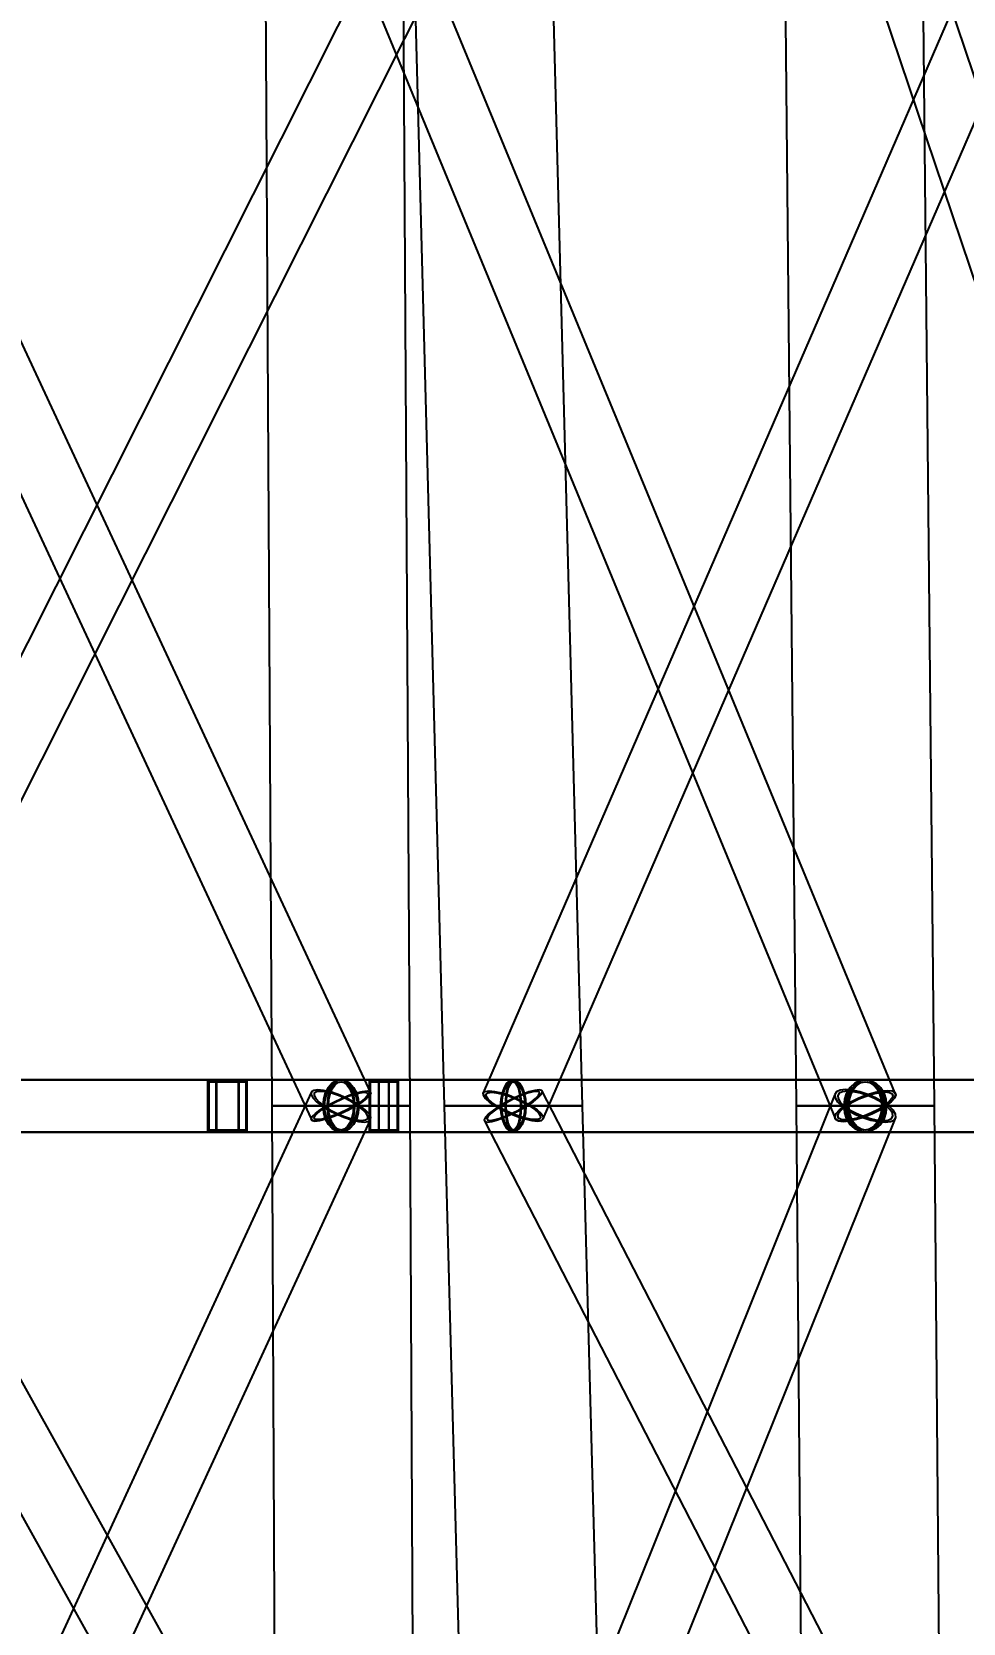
# Model space of a CAD drawing. Header units: millimetres. Extents: x -123812 to 252100, y -3000 to 639000.
# Drawn here: x 7146 to 14372, y 185986 to 198335 of the extents above; entities that cross this region are included whole.
import ezdxf

# ---------------------------------------------------------------- set-up
doc = ezdxf.new("R2010")
doc.units = ezdxf.units.MM
doc.layers.add('D-STR-DIM', color=7, linetype='Continuous', lineweight=13)
doc.layers.add('D-STR-STRC', color=7, linetype='Continuous', lineweight=25)
doc.styles.add('OpenSansCondensed-Light', font='OpenSansCondensed-Light.ttf')
doc.styles.add('TOWER_UNICODE', font='Arial Unicode.ttf')
doc.dimstyles.new('EZDXF', dxfattribs={"dimtxt": 0.25, "dimasz": 0.175, "dimexe": 0.375, "dimexo": 0.125, "dimgap": 0.1, "dimtad": 1, "dimlfac": 100, "dimzin": 12, "dimdsep": 46, "dimtxsty": 'OpenSansCondensed-Light', "dimblk": 'ARCHTICK', "dimcen": 2.5, "dimazin": 3, "dimtfac": 0.5, "dimtmove": 2, "dimatfit": 3})

# ---------------------------------------------------------------- blocks, each defined once
blk = doc.blocks.new('_ARCHTICK')
at = {"color": 0, "linetype": 'BYBLOCK', "const_width": 0.15}
blk.add_lwpolyline([(-0.5, -0.5), (0.5, 0.5)], dxfattribs=at)

msp = doc.modelspace()

# ---------------------------------------------------------------- linework, layer by layer
at = {"layer": 'D-STR-STRC'}
for points in [[(4659.2, 199898.6), (9313.3, 189898.6), (9320.4, 189886.9), (9342.7, 189882.9), (9378.8, 189886.9), (9426.2, 189898.6), (9481.7, 189917.2), (9541.5, 189941.4), (9601.5, 189969.7), (9657.6, 190000), (9706, 190030.3), (9743.4, 190058.6), (9767.2, 190082.8), (9775.9, 190101.4), (5121.8, 200101.4)], [(5811.1, 189884), (10843.3, 199884), (10843.5, 199896), (10828.4, 199915.1), (10798.9, 199940), (10757.1, 199968.9), (10705.7, 200000), (10648.4, 200031.1), (10589, 200060), (10531.5, 200084.9), (10479.9, 200104), (10437.7, 200116), (10407.8, 200120.1), (10392.1, 200116), (5359.9, 190116)], [(9256, 199896), (13382.5, 189896), (13404.5, 189884), (13440.6, 189879.9), (13488.5, 189884), (13544.8, 189896), (13605.8, 189915.1), (13667.3, 189940), (13725, 189968.9), (13775.1, 190000), (13814.1, 190031.1), (13839.4, 190060), (13849.3, 190084.9), (13843, 190104), (9716.5, 200104)], [(14977, 200101.4), (10648.6, 190101.4), (10649.3, 190082.8), (10665.9, 190058.6), (10697.1, 190030.3), (10740.9, 190000), (10794.3, 189969.7), (10853.6, 189941.4), (10914.9, 189917.2), (10973.8, 189898.6), (11026.4, 189886.9), (11069.2, 189882.9), (11099.2, 189886.9), (11114.3, 189898.6), (15442.7, 199898.6)], [(13274.2, 199913.4), (16651.6, 189913.4), (16671.5, 189893.9), (16706.2, 189881.6), (16753.5, 189877.5), (16810.1, 189881.6), (16872.1, 189893.9), (16935.3, 189913.4), (16995.5, 189938.7), (17048.4, 189968.3), (17090.6, 190000), (17119, 190031.7), (17131.9, 190061.3), (17128.3, 190086.6), (13750.9, 200086.6)], [(4917.1, 189796.8), (9544.6, 189796.8), (9571.8, 189803.7), (9597.2, 189824), (9618.9, 189856.3), (9635.6, 189898.4), (9646.1, 189947.4), (9649.7, 190000), (9646.1, 190052.6), (9635.6, 190101.6), (9618.9, 190143.7), (9597.2, 190176), (9571.8, 190196.3), (9544.6, 190203.2), (4917.1, 190203.2)], [(5585.5, 189796.8), (10881.5, 189796.8), (10897, 189803.7), (10911.5, 189824), (10924, 189856.3), (10933.5, 189898.4), (10939.5, 189947.4), (10941.6, 190000), (10939.5, 190052.6), (10933.5, 190101.6), (10924, 190143.7), (10911.5, 190176), (10897, 190196.3), (10881.5, 190203.2), (5585.5, 190203.2)], [(15618.1, 190203.2), (10881.5, 190203.2), (10856.1, 190196.3), (10832.5, 190176), (10812.2, 190143.7), (10796.6, 190101.6), (10786.8, 190052.6), (10783.4, 190000), (10786.8, 189947.4), (10796.6, 189898.4), (10812.2, 189856.3), (10832.5, 189824), (10856.1, 189803.7), (10881.5, 189796.8), (15618.1, 189796.8)], [(16889.9, 190203.2), (13612.8, 190203.2), (13570.1, 190196.3), (13530.3, 190176), (13496.1, 190143.7), (13469.9, 190101.6), (13453.4, 190052.6), (13447.8, 190000), (13453.4, 189947.4), (13469.9, 189898.4), (13496.1, 189856.3), (13530.3, 189824), (13570.1, 189803.7), (13612.8, 189796.8), (16889.9, 189796.8)], [(5167.1, 179891.6), (9774.2, 189891.6), (9776.2, 189911.5), (9762.4, 189937.4), (9733.8, 189967.6), (9692.3, 190000), (9640.7, 190032.4), (9582.6, 190062.6), (9521.9, 190088.5), (9462.7, 190108.4), (9409.2, 190120.9), (9364.8, 190125.2), (9332.7, 190120.9), (9315, 190108.4), (4707.9, 180108.4)], [(11373.4, 180122.2), (5807.9, 190122.2), (5798.8, 190126.6), (5775.2, 190122.2), (5738.6, 190109.6), (5691.6, 190089.5), (5637.4, 190063.3), (5579.7, 190032.8), (5522.3, 190000), (5469.2, 189967.2), (5424.1, 189936.7), (5390, 189910.5), (5369.2, 189890.4), (5363.1, 189877.8), (10928.7, 179877.8)], [(9828.9, 179910.5), (13850.1, 189910.5), (13847, 189936.7), (13827.9, 189967.2), (13794.2, 190000), (13748.2, 190032.8), (13692.9, 190063.3), (13632.1, 190089.5), (13570, 190109.6), (13510.9, 190122.2), (13458.7, 190126.6), (13417, 190122.2), (13388.6, 190109.6), (13375.5, 190089.5), (9354.4, 180089.5)], [(16259.1, 180120.9), (11103, 190120.9), (11082.7, 190125.2), (11048.6, 190120.9), (11003.2, 190108.4), (10949.5, 190088.5), (10891.1, 190062.6), (10832.1, 190032.4), (10776.4, 190000), (10727.9, 189967.6), (10689.9, 189937.4), (10664.9, 189911.5), (10654.7, 189891.6), (10659.9, 189879.1), (15816, 179879.1)]]:
    msp.add_lwpolyline(points, dxfattribs=at)
for points in [[(8950.3, 200000), (9007.7, 190000), (10081.4, 190000), (10022.1, 200000)], [(10081.8, 200000), (10344.6, 190000), (11418.3, 190000), (11153.6, 200000)], [(12976.7, 200000), (13075.9, 190000), (14149.6, 190000), (14048.5, 200000)], [(-88.9, 189800), (8752.4, 189800), (8752.4, 190200), (-88.9, 190200)], [(-38, 189800), (9915, 189800), (9915, 190200), (-38, 190200)], [(8512.5, 189800), (15407, 189800), (15407, 190200), (8512.5, 190200)], [(8512.5, 190200), (8814.6, 190200), (8814.6, 189800), (8512.5, 189800)], [(8521.6, 190188), (8805.6, 190188), (8805.6, 189812), (8521.6, 189812)], [(8574.7, 190200), (8752.4, 190200), (8752.4, 189800), (8574.7, 189800)], [(8580, 190188), (8747.1, 190188), (8747.1, 189812), (8580, 189812)], [(9406.5, 190000), (9411.2, 189947.4), (9425, 189898.4), (9447, 189856.3), (9475.6, 189824), (9508.9, 189803.7), (9544.6, 189796.8), (13612.8, 189796.8), (13648.5, 189803.7), (13681.8, 189824), (13710.4, 189856.3), (13732.3, 189898.4), (13746.1, 189947.4), (13750.8, 190000), (13746.1, 190052.6), (13732.3, 190101.6), (13710.4, 190143.7), (13681.8, 190176), (13648.5, 190196.3), (13612.8, 190203.2), (9544.6, 190203.2), (9508.9, 190196.3), (9475.6, 190176), (9447, 190143.7), (9425, 190101.6), (9411.2, 190052.6)], [(9682.6, 190000), (9677.9, 189947.4), (9664.1, 189898.4), (9642.2, 189856.3), (9613.6, 189824), (9580.3, 189803.7), (9544.6, 189796.8), (9508.9, 189803.7), (9475.6, 189824), (9447, 189856.3), (9425, 189898.4), (9411.2, 189947.4), (9406.5, 190000), (9411.2, 190052.6), (9425, 190101.6), (9447, 190143.7), (9475.6, 190176), (9508.9, 190196.3), (9544.6, 190203.2), (9580.3, 190196.3), (9613.6, 190176), (9642.2, 190143.7), (9664.1, 190101.6), (9677.9, 190052.6)], [(9671.8, 190000), (9667.4, 189951.5), (9654.7, 189906.4), (9634.5, 189867.6), (9608.2, 189837.9), (9577.5, 189819.2), (9544.6, 189812.8), (9511.7, 189819.2), (9481, 189837.9), (9454.7, 189867.6), (9434.5, 189906.4), (9421.7, 189951.5), (9417.4, 190000), (9421.7, 190048.5), (9434.5, 190093.6), (9454.7, 190132.4), (9481, 190162.1), (9511.7, 190180.8), (9544.6, 190187.2), (9577.5, 190180.8), (9608.2, 190162.1), (9634.5, 190132.4), (9654.7, 190093.6), (9667.4, 190048.5)], [(9649.7, 190000), (9646.1, 189947.4), (9635.6, 189898.4), (9618.9, 189856.3), (9597.2, 189824), (9571.8, 189803.7), (9544.6, 189796.8), (9517.4, 189803.7), (9492, 189824), (9470.3, 189856.3), (9453.5, 189898.4), (9443, 189947.4), (9439.5, 190000), (9443, 190052.6), (9453.5, 190101.6), (9470.3, 190143.7), (9492, 190176), (9517.4, 190196.3), (9544.6, 190203.2), (9571.8, 190196.3), (9597.2, 190176), (9618.9, 190143.7), (9635.6, 190101.6), (9646.1, 190052.6)], [(9641.4, 190000), (9638.1, 189951.5), (9628.5, 189906.4), (9613.1, 189867.6), (9593, 189837.9), (9569.7, 189819.2), (9544.6, 189812.8), (9519.5, 189819.2), (9496.2, 189837.9), (9476.1, 189867.6), (9460.7, 189906.4), (9451, 189951.5), (9447.7, 190000), (9451, 190048.5), (9460.7, 190093.6), (9476.1, 190132.4), (9496.2, 190162.1), (9519.5, 190180.8), (9544.6, 190187.2), (9569.7, 190180.8), (9593, 190162.1), (9613.1, 190132.4), (9628.5, 190093.6), (9638.1, 190048.5)], [(9766.3, 189800), (18040.4, 189800), (18040.4, 190200), (9766.3, 190200)], [(9766.3, 190200), (9987.8, 190200), (9987.8, 189800), (9766.3, 189800)], [(9773, 190188), (9981.1, 190188), (9981.1, 189812), (9773, 189812)], [(9839.1, 190200), (9915, 190200), (9915, 189800), (9839.1, 189800)], [(9841.4, 190188), (9912.7, 190188), (9912.7, 189812), (9841.4, 189812)], [(10979.5, 190000), (10976.2, 189947.4), (10966.4, 189898.4), (10950.8, 189856.3), (10930.5, 189824), (10906.8, 189803.7), (10881.5, 189796.8), (10856.1, 189803.7), (10832.5, 189824), (10812.2, 189856.3), (10796.6, 189898.4), (10786.8, 189947.4), (10783.4, 190000), (10786.8, 190052.6), (10796.6, 190101.6), (10812.2, 190143.7), (10832.5, 190176), (10856.1, 190196.3), (10881.5, 190203.2), (10906.8, 190196.3), (10930.5, 190176), (10950.8, 190143.7), (10966.4, 190101.6), (10976.2, 190052.6)], [(10971.8, 190000), (10968.7, 189951.5), (10959.7, 189906.4), (10945.3, 189867.6), (10926.6, 189837.9), (10904.9, 189819.2), (10881.5, 189812.8), (10858.1, 189819.2), (10836.3, 189837.9), (10817.6, 189867.6), (10803.3, 189906.4), (10794.2, 189951.5), (10791.2, 190000), (10794.2, 190048.5), (10803.3, 190093.6), (10817.6, 190132.4), (10836.3, 190162.1), (10858.1, 190180.8), (10881.5, 190187.2), (10904.9, 190180.8), (10926.6, 190162.1), (10945.3, 190132.4), (10959.7, 190093.6), (10968.7, 190048.5)], [(10941.6, 190000), (10939.5, 189947.4), (10933.5, 189898.4), (10924, 189856.3), (10911.5, 189824), (10897, 189803.7), (10881.5, 189796.8), (10865.9, 189803.7), (10851.4, 189824), (10839, 189856.3), (10829.4, 189898.4), (10823.4, 189947.4), (10821.4, 190000), (10823.4, 190052.6), (10829.4, 190101.6), (10839, 190143.7), (10851.4, 190176), (10865.9, 190196.3), (10881.5, 190203.2), (10897, 190196.3), (10911.5, 190176), (10924, 190143.7), (10933.5, 190101.6), (10939.5, 190052.6)], [(10936.9, 190000), (10935, 189951.5), (10929.4, 189906.4), (10920.6, 189867.6), (10909.2, 189837.9), (10895.8, 189819.2), (10881.5, 189812.8), (10867.1, 189819.2), (10853.8, 189837.9), (10842.3, 189867.6), (10833.5, 189906.4), (10828, 189951.5), (10826.1, 190000), (10828, 190048.5), (10833.5, 190093.6), (10842.3, 190132.4), (10853.8, 190162.1), (10867.1, 190180.8), (10881.5, 190187.2), (10895.8, 190180.8), (10909.2, 190162.1), (10920.6, 190132.4), (10929.4, 190093.6), (10935, 190048.5)], [(13777.8, 190000), (13772.1, 189947.4), (13755.7, 189898.4), (13729.4, 189856.3), (13695.3, 189824), (13655.5, 189803.7), (13612.8, 189796.8), (13570.1, 189803.7), (13530.3, 189824), (13496.1, 189856.3), (13469.9, 189898.4), (13453.4, 189947.4), (13447.8, 190000), (13453.4, 190052.6), (13469.9, 190101.6), (13496.1, 190143.7), (13530.3, 190176), (13570.1, 190196.3), (13612.8, 190203.2), (13655.5, 190196.3), (13695.3, 190176), (13729.4, 190143.7), (13755.7, 190101.6), (13772.1, 190052.6)], [(13764.8, 190000), (13759.6, 189951.5), (13744.4, 189906.4), (13720.2, 189867.6), (13688.8, 189837.9), (13652.1, 189819.2), (13612.8, 189812.8), (13573.4, 189819.2), (13536.8, 189837.9), (13505.3, 189867.6), (13481.2, 189906.4), (13466, 189951.5), (13460.8, 190000), (13466, 190048.5), (13481.2, 190093.6), (13505.3, 190132.4), (13536.8, 190162.1), (13573.4, 190180.8), (13612.8, 190187.2), (13652.1, 190180.8), (13688.8, 190162.1), (13720.2, 190132.4), (13744.4, 190093.6), (13759.6, 190048.5)], [(13750.8, 190000), (13746.1, 189947.4), (13732.3, 189898.4), (13710.4, 189856.3), (13681.8, 189824), (13648.5, 189803.7), (13612.8, 189796.8), (13577, 189803.7), (13543.8, 189824), (13515.2, 189856.3), (13493.2, 189898.4), (13479.4, 189947.4), (13474.7, 190000), (13479.4, 190052.6), (13493.2, 190101.6), (13515.2, 190143.7), (13543.8, 190176), (13577, 190196.3), (13612.8, 190203.2), (13648.5, 190196.3), (13681.8, 190176), (13710.4, 190143.7), (13732.3, 190101.6), (13746.1, 190052.6)], [(13740, 190000), (13735.6, 189951.5), (13722.9, 189906.4), (13702.7, 189867.6), (13676.4, 189837.9), (13645.7, 189819.2), (13612.8, 189812.8), (13579.9, 189819.2), (13549.2, 189837.9), (13522.8, 189867.6), (13502.6, 189906.4), (13489.9, 189951.5), (13485.6, 190000), (13489.9, 190048.5), (13502.6, 190093.6), (13522.8, 190132.4), (13549.2, 190162.1), (13579.9, 190180.8), (13612.8, 190187.2), (13645.7, 190180.8), (13676.4, 190162.1), (13702.7, 190132.4), (13722.9, 190093.6), (13735.6, 190048.5)], [(9396.9, 190000), (9448.4, 189967.6), (9506.6, 189937.4), (9567.3, 189911.5), (9626.4, 189891.6), (9680, 189879.1), (9724.4, 189874.8), (9756.5, 189879.1), (9774.2, 189891.6), (9776.2, 189911.5), (9762.4, 189937.4), (9733.8, 189967.6), (9692.3, 190000), (9640.7, 190032.4), (9582.6, 190062.6), (9521.9, 190088.5), (9462.7, 190108.4), (9409.2, 190120.9), (9364.8, 190125.2), (9332.7, 190120.9), (9315, 190108.4), (9313, 190088.5), (9326.8, 190062.6), (9355.4, 190032.4)], [(9657.6, 190000), (9601.5, 189969.7), (9541.5, 189941.4), (9481.7, 189917.2), (9426.2, 189898.6), (9378.8, 189886.9), (9342.7, 189882.9), (9320.4, 189886.9), (9313.3, 189898.6), (9322, 189917.2), (9345.8, 189941.4), (9383.2, 189969.7), (9431.6, 190000), (9487.7, 190030.3), (9547.7, 190058.6), (9607.5, 190082.8), (9662.9, 190101.4), (9710.3, 190113.1), (9746.5, 190117.1), (9768.8, 190113.1), (9775.9, 190101.4), (9767.2, 190082.8), (9743.4, 190058.6), (9706, 190030.3)], [(9411.4, 190000), (9457.9, 189970.8), (9510.3, 189943.6), (9565, 189920.2), (9618.4, 189902.3), (9666.7, 189891), (9706.7, 189887.1), (9735.6, 189891), (9751.6, 189902.3), (9753.4, 189920.2), (9741, 189943.6), (9715.2, 189970.8), (9677.8, 190000), (9631.3, 190029.2), (9578.9, 190056.4), (9524.1, 190079.8), (9470.8, 190097.7), (9422.5, 190109), (9382.5, 190112.9), (9353.5, 190109), (9337.6, 190097.7), (9335.8, 190079.8), (9348.2, 190056.4), (9374, 190029.2)], [(9646.4, 190000), (9595.9, 189972.7), (9541.8, 189947.2), (9487.9, 189925.3), (9437.9, 189908.6), (9395.1, 189898), (9362.6, 189894.4), (9342.4, 189898), (9336.1, 189908.6), (9343.9, 189925.3), (9365.4, 189947.2), (9399.1, 189972.7), (9442.7, 190000), (9493.3, 190027.3), (9547.4, 190052.8), (9601.3, 190074.7), (9651.3, 190091.4), (9694, 190102), (9726.6, 190105.6), (9746.8, 190102), (9753.1, 190091.4), (9745.3, 190074.7), (9723.8, 190052.8), (9690.1, 190027.3)], [(11022, 190000), (11065.8, 189969.7), (11097.1, 189941.4), (11113.6, 189917.2), (11114.3, 189898.6), (11099.2, 189886.9), (11069.2, 189882.9), (11026.4, 189886.9), (10973.8, 189898.6), (10914.9, 189917.2), (10853.6, 189941.4), (10794.3, 189969.7), (10740.9, 190000), (10697.1, 190030.3), (10665.9, 190058.6), (10649.3, 190082.8), (10648.6, 190101.4), (10663.8, 190113.1), (10693.7, 190117.1), (10736.5, 190113.1), (10789.2, 190101.4), (10848.1, 190082.8), (10909.3, 190058.6), (10968.6, 190030.3)], [(10776.4, 190000), (10727.9, 189967.6), (10689.9, 189937.4), (10664.9, 189911.5), (10654.7, 189891.6), (10659.9, 189879.1), (10680.3, 189874.8), (10714.3, 189879.1), (10759.8, 189891.6), (10813.5, 189911.5), (10871.9, 189937.4), (10930.9, 189967.6), (10986.6, 190000), (11035.1, 190032.4), (11073.1, 190062.6), (11098.1, 190088.5), (11108.3, 190108.4), (11103, 190120.9), (11082.7, 190125.2), (11048.6, 190120.9), (11003.2, 190108.4), (10949.5, 190088.5), (10891.1, 190062.6), (10832.1, 190032.4)], [(11008.2, 190000), (11047.7, 189972.7), (11075.8, 189947.2), (11090.8, 189925.3), (11091.4, 189908.6), (11077.8, 189898), (11050.7, 189894.4), (11012.2, 189898), (10964.7, 189908.6), (10911.6, 189925.3), (10856.4, 189947.2), (10802.9, 189972.7), (10754.8, 190000), (10715.3, 190027.3), (10687.1, 190052.8), (10672.2, 190074.7), (10671.5, 190091.4), (10685.2, 190102), (10712.2, 190105.6), (10750.8, 190102), (10798.2, 190091.4), (10851.4, 190074.7), (10906.6, 190052.8), (10960.1, 190027.3)], [(10786.7, 190000), (10743, 189970.8), (10708.7, 189943.6), (10686.2, 189920.2), (10677, 189902.3), (10681.7, 189891), (10700.1, 189887.1), (10730.8, 189891), (10771.7, 189902.3), (10820.2, 189920.2), (10872.8, 189943.6), (10926, 189970.8), (10976.2, 190000), (11019.9, 190029.2), (11054.2, 190056.4), (11076.7, 190079.8), (11086, 190097.7), (11081.2, 190109), (11062.9, 190112.9), (11032.2, 190109), (10991.2, 190097.7), (10942.8, 190079.8), (10890.1, 190056.4), (10836.9, 190029.2)], [(13431.3, 190000), (13477.4, 189967.2), (13532.7, 189936.7), (13593.4, 189910.5), (13655.5, 189890.4), (13714.7, 189877.8), (13766.9, 189873.4), (13808.6, 189877.8), (13837, 189890.4), (13850.1, 189910.5), (13847, 189936.7), (13827.9, 189967.2), (13794.2, 190000), (13748.2, 190032.8), (13692.9, 190063.3), (13632.1, 190089.5), (13570, 190109.6), (13510.9, 190122.2), (13458.7, 190126.6), (13417, 190122.2), (13388.6, 190109.6), (13375.5, 190089.5), (13378.6, 190063.3), (13397.6, 190032.8)], [(13775.1, 190000), (13725, 189968.9), (13667.3, 189940), (13605.8, 189915.1), (13544.8, 189896), (13488.5, 189884), (13440.6, 189879.9), (13404.5, 189884), (13382.5, 189896), (13376.3, 189915.1), (13386.1, 189940), (13411.4, 189968.9), (13450.5, 190000), (13500.6, 190031.1), (13558.3, 190060), (13619.7, 190084.9), (13680.7, 190104), (13737.1, 190116), (13784.9, 190120.1), (13821.1, 190116), (13843, 190104), (13849.3, 190084.9), (13839.4, 190060), (13814.1, 190031.1)], [(13449.2, 190000), (13490.7, 189970.5), (13540.6, 189943), (13595.4, 189919.3), (13651.3, 189901.2), (13704.6, 189889.8), (13751.7, 189885.9), (13789.3, 189889.8), (13814.9, 189901.2), (13826.7, 189919.3), (13823.9, 189943), (13806.8, 189970.5), (13776.4, 190000), (13734.8, 190029.5), (13685, 190057), (13630.2, 190080.7), (13574.2, 190098.8), (13520.9, 190110.2), (13473.8, 190114.1), (13436.2, 190110.2), (13410.7, 190098.8), (13398.9, 190080.7), (13401.6, 190057), (13418.8, 190029.5)], [(13759.1, 190000), (13714, 189972), (13661.9, 189945.9), (13606.5, 189923.4), (13551.5, 189906.2), (13500.7, 189895.4), (13457.6, 189891.7), (13425, 189895.4), (13405.2, 189906.2), (13399.5, 189923.4), (13408.4, 189945.9), (13431.3, 189972), (13466.4, 190000), (13511.6, 190028), (13563.7, 190054.1), (13619.1, 190076.6), (13674, 190093.8), (13724.8, 190104.6), (13768, 190108.3), (13800.6, 190104.6), (13820.4, 190093.8), (13826, 190076.6), (13817.1, 190054.1), (13794.3, 190028)], [(9007.7, 190000), (9053.9, 180000), (10129.4, 180000), (10081.4, 190000)], [(10081.4, 190000), (10063.1, 190000), (10009.5, 190000), (9924.2, 190000), (9813, 190000), (9683.5, 190000), (9544.6, 190000), (9405.6, 190000), (9276.2, 190000), (9165, 190000), (9079.7, 190000), (9026, 190000), (9007.7, 190000), (9026, 190000), (9079.7, 190000), (9165, 190000), (9276.2, 190000), (9405.6, 190000), (9544.6, 190000), (9683.5, 190000), (9813, 190000), (9924.2, 190000), (10009.5, 190000), (10063.1, 190000)], [(10344.6, 190000), (10613.3, 180000), (11688.8, 180000), (11418.3, 190000)], [(11418.3, 190000), (11400, 190000), (11346.4, 190000), (11261.1, 190000), (11149.9, 190000), (11020.4, 190000), (10881.5, 190000), (10742.5, 190000), (10613.1, 190000), (10501.9, 190000), (10416.6, 190000), (10362.9, 190000), (10344.6, 190000), (10362.9, 190000), (10416.6, 190000), (10501.9, 190000), (10613.1, 190000), (10742.5, 190000), (10881.5, 190000), (11020.4, 190000), (11149.9, 190000), (11261.1, 190000), (11346.4, 190000), (11400, 190000)], [(13075.9, 190000), (13160.6, 180000), (14236.2, 180000), (14149.6, 190000)], [(14149.6, 190000), (14131.3, 190000), (14077.7, 190000), (13992.4, 190000), (13881.2, 190000), (13751.7, 190000), (13612.8, 190000), (13473.8, 190000), (13344.4, 190000), (13233.2, 190000), (13147.9, 190000), (13094.2, 190000), (13075.9, 190000), (13094.2, 190000), (13147.9, 190000), (13233.2, 190000), (13344.4, 190000), (13473.8, 190000), (13612.8, 190000), (13751.7, 190000), (13881.2, 190000), (13992.4, 190000), (14077.7, 190000), (14131.3, 190000)]]:
    msp.add_lwpolyline(points, close=True, dxfattribs=at)

# ---------------------------------------------------------------- dimensions: what is measured, and where the dimension line sits
at = {"layer": 'D-STR-DIM'}
for base, p2 in [((187000, 0), (0, 450000)), ((250000, 0), (0, 375000)), ((124000, 0), (0, 350000))]:
    msp.add_linear_dim(base=base, p1=(0, 0), p2=p2, angle=90, dimstyle='EZDXF', override={"dimtxt": 8400, "dimasz": 3750, "dimexe": 2100, "dimexo": 1800, "dimgap": 2100, "dimtad": 1, "dimdec": 0, "dimlfac": 1, "dimlunit": 2, "dimtxsty": 'TOWER_UNICODE', "dimclrd": 7, "dimclre": 7, "dimclrt": 7}, dxfattribs=at).render()

doc.saveas('drawing.dxf')
